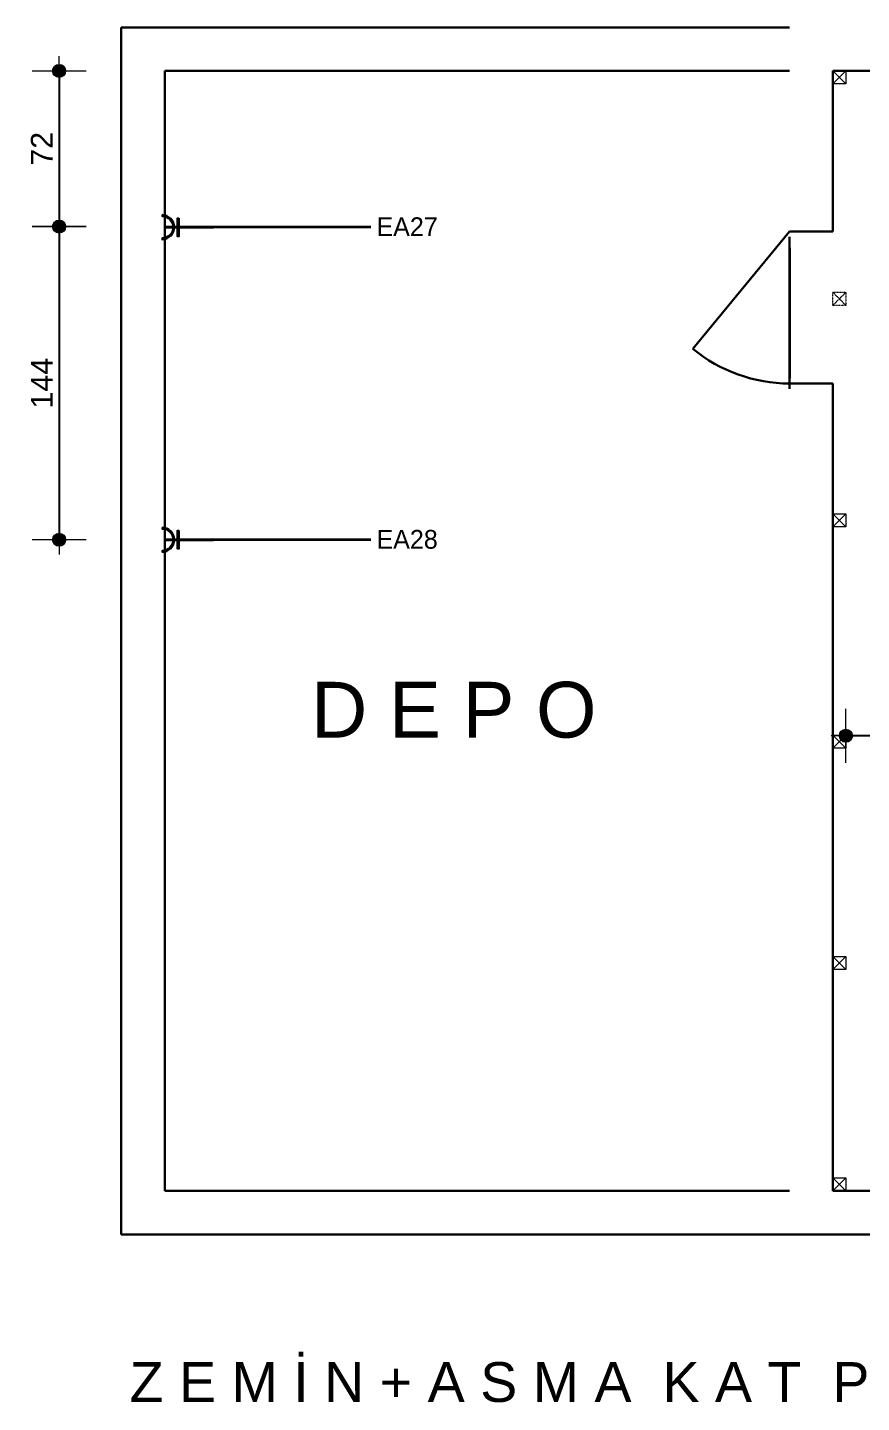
# Model space of a CAD drawing. Header units: millimetres. Extents: x 5421816 to 5431444, y -630403 to -629653.
# Drawn here: x 5426784 to 5427168, y -630363 to -629729 of the extents above; entities that cross this region are included whole.
import ezdxf
from ezdxf.enums import TextEntityAlignment as Align

# ---------------------------------------------------------------- set-up
doc = ezdxf.new("R2010")
doc.units = ezdxf.units.MM
doc.header["$LTSCALE"] = 0.05
doc.header["$PDMODE"] = 3
doc.linetypes.add('DASHED2', pattern=[9.524999999999995, 6.349999999999998, -3.174999999999998])
doc.linetypes.add('HIDDEN', pattern=[9.524999999999995, 6.349999999999998, -3.174999999999998])
doc.layers.get('0').update_dxf_attribs({"color": 253})
for name, color, linetype, lineweight in [('A-ALÇIPAN', 30, 'Continuous', 30), ('ELK', 1, 'Continuous', 35), ('tefriş', 45, 'Continuous', 18)]:
    doc.layers.add(name, color=color, linetype=linetype, lineweight=lineweight)
doc.layers.add('DUVAR', color=255, linetype='Continuous')
doc.layers.add('ELEKTRİK', color=10, linetype='Continuous')
doc.layers.add('SD-STATİK', color=7, linetype='HIDDEN', lineweight=0, true_color=0x7d7d7d)
doc.styles.add('A Tasarım_ölçü yazısı', font='romans.shx', dxfattribs={"width": 0.7, "height": 22})
doc.styles.get("Standard").update_dxf_attribs({"font": 'arial.ttf'})
doc.styles.add('TAKSİM', font='GOTHIC.TTF', dxfattribs={"height": 7})
doc.dimstyles.new('A Tasarim_200', dxfattribs={"dimscale": 0.5, "dimtxt": 30, "dimasz": 0.75, "dimexe": 3, "dimexo": 0, "dimgap": 25, "dimtad": 0, "dimdec": 0, "dimzin": 12, "dimdsep": 46, "dimtxsty": 'A Tasarım_ölçü yazısı', "dimblk": 'DD1', "dimcen": 1, "dimdle": 3, "dimse1": 1, "dimse2": 1, "dimclrd": 256, "dimclre": 256, "dimclrt": 7, "dimazin": 0, "dimtm": 1e-09, "dimtfac": 1, "dimtdec": 0, "dimtix": 1, "dimtmove": 1, "dimatfit": 0, "dimldrblk": 'DD1', "dimfxl": 0, "dimfxlon": 1, "dimtvp": 0.8, "dimtolj": 1, "dimtzin": 0, "dimarcsym": 0})

# ---------------------------------------------------------------- blocks, each defined once
blk = doc.blocks.new('A$C50025146')
at = {"layer": 'ELEKTRİK'}
for points in [[(16.0258407970905, 9.846670621633166), (16.5885051934838, 9.846670621633166), (16.5885051934838, 1.406704675742731), (16.0258407970905, 1.406704675742731)], [(6.940050297998823e-05, 5.345355450490388), (6.940050297998823e-05, 5.908019846885509), (22.50664525620232, 5.908019846885509), (22.50664525620232, 5.345355450490388)]]:
    blk.add_hatch(color=256, dxfattribs=at).paths.add_polyline_path(points)
h = blk.add_hatch(color=256, dxfattribs=at)
edge = h.paths.add_edge_path()
edge.add_line((23.70435837441619, 11.25333161261187), (23.70435837441619, 10.69066721622039))
edge.add_ellipse((23.70435837441619, 5.626687648689767), major_axis=(3.580774291992597, -3.580774291992606), ratio=0.9999999999999413, start_angle=134.9999999999983, end_angle=314.9999999999983)
edge.add_line((23.70435837441619, 0.5627080811555061), (23.70435837441619, 4.368476402305532e-05))
edge.add_ellipse((23.70435837441619, 5.626687648689767), major_axis=(3.978638102213783, 3.978638102213774), ratio=0.9999999999999128, start_angle=45.0000000000025, end_angle=225.0000000000025, ccw=False)
for points, elevation in [([(16.0258407970905, 1.406704675742731), (16.0258407970905, 9.846670621633166), (16.5885051934838, 9.846670621633166), (16.5885051934838, 1.406704675742731)], 4.791194770819646e-08), ([(6.940050297998823e-05, 5.908019846885509), (22.50664525620232, 5.908019846885509), (22.50664525620232, 5.345355450490388), (6.940050297998823e-05, 5.345355450490388)], 4.794507297291503e-08)]:
    blk.add_lwpolyline(points, close=True, dxfattribs=dict(at, elevation=elevation))
at = {"layer": 'ELEKTRİK', "elevation": 4.798666618537076e-08}
blk.add_lwpolyline([(23.70435837441437, 4.368476402305532e-05), (23.70435837441619, 0.5627080811555061, -0.9999999999999944), (23.70435837441619, 10.69066721622039), (23.70435837441619, 11.25333161261187, 0.9999999999999944)], format="xyb", close=True, dxfattribs=at)
blk = doc.blocks.new('DD1')
h = blk.add_hatch(color=256)
h.dxf.hatch_style = 1
edge = h.paths.add_edge_path()
edge.add_arc((0, 0), 8, 0, 360)
for p, q in [((0, 33.12175307216239), (-5.82077e-11, -33.12175307213329)), ((-18.19470904464832, 0), (18.19470904464832, 0))]:
    blk.add_line(p, q)
blk.add_circle((0, 0), 8)
blk = doc.blocks.new('*D34')
at = {"layer": 'Defpoints', "color": 0, "transparency": 16777216}
for p in [(5426847.255317166, -629749.1847151102), (5426798.59449264, -629820.903382912), (5426847.255317166, -629820.903382912)]:
    blk.add_point(p, dxfattribs=at)
at = {"layer": 'tefriş', "lineweight": -2, "transparency": 16777216}
blk.add_line((5426798.59449264, -629749.5597151102), (5426798.59449264, -629820.528382912), dxfattribs=at)
at = {"layer": 'tefriş', "lineweight": -2, "transparency": 16777216, "xscale": 0.375, "yscale": 0.375, "zscale": 0.375}
for p, rotation in [((5426798.59449264, -629749.1847151102), 90), ((5426798.59449264, -629820.903382912), 270)]:
    blk.add_blockref('DD1', p, dxfattribs=dict(at, rotation=rotation))
at = {"layer": 'tefriş', "color": 7, "transparency": 16777216, "insert": (5426790.561750484, -629785.0440490126), "char_height": 10, "attachment_point": 5, "rotation": 90, "bg_fill": 3, "box_fill_scale": 1.1, "bg_fill_color": 256, "bg_fill_true_color": 13158600, "bg_fill_transparency": 0}
blk.add_mtext('\\A1;72', dxfattribs=at)
blk = doc.blocks.new('*D35')
at = {"layer": 'Defpoints', "color": 0, "transparency": 16777216}
for p in [(5426847.255317166, -629820.903382912), (5426798.594492642, -629965.1847151094), (5426846.057604048, -629965.1847151094)]:
    blk.add_point(p, dxfattribs=at)
at = {"layer": 'tefriş', "lineweight": -2, "transparency": 16777216}
blk.add_line((5426798.594492642, -629821.278382912), (5426798.594492642, -629964.8097151094), dxfattribs=at)
at = {"layer": 'tefriş', "lineweight": -2, "transparency": 16777216, "xscale": 0.375, "yscale": 0.375, "zscale": 0.375}
for p, rotation in [((5426798.594492642, -629820.903382912), 90), ((5426798.594492642, -629965.1847151094), 270)]:
    blk.add_blockref('DD1', p, dxfattribs=dict(at, rotation=rotation))
at = {"layer": 'tefriş', "color": 7, "transparency": 16777216, "insert": (5426790.561750486, -629893.0440490121), "char_height": 10, "attachment_point": 5, "rotation": 90, "bg_fill": 3, "box_fill_scale": 1.1, "bg_fill_color": 256, "bg_fill_true_color": 13158600, "bg_fill_transparency": 0}
blk.add_mtext('\\A1;144', dxfattribs=at)
blk = doc.blocks.new('*D55')
at = {"layer": 'Defpoints', "color": 0, "transparency": 16777216}
for p in [(5427762.265941272, -629953.0308039769), (5427161.25531717, -629959.1847151102), (5427161.25531717, -630055.4669362956)]:
    blk.add_point(p, dxfattribs=at)
at = {"layer": 'tefriş', "lineweight": -2, "transparency": 16777216}
blk.add_line((5427761.890941272, -630055.4669362956), (5427161.63031717, -630055.4669362956), dxfattribs=at)
at = {"layer": 'tefriş', "lineweight": -2, "transparency": 16777216, "xscale": 0.375, "yscale": 0.375, "zscale": 0.375, "rotation": 180}
blk.add_blockref('DD1', (5427161.25531717, -630055.4669362956), dxfattribs=at)
at = {"layer": 'tefriş', "lineweight": -2, "transparency": 16777216, "xscale": 0.375, "yscale": 0.375, "zscale": 0.375}
blk.add_blockref('DD1', (5427762.265941272, -630055.4669362956), dxfattribs=at)
at = {"layer": 'tefriş', "color": 7, "transparency": 16777216, "insert": (5427461.760629221, -630047.297768492), "char_height": 10, "attachment_point": 5, "bg_fill": 3, "box_fill_scale": 1.1, "bg_fill_color": 256, "bg_fill_true_color": 13158600, "bg_fill_transparency": 0}
blk.add_mtext('\\A1;601', dxfattribs=at)

msp = doc.modelspace()

# ---------------------------------------------------------------- linework, layer by layer
at = {"layer": 'A-ALÇIPAN'}
for p, q in [((5426827.255317165, -629729.18471511), (5426827.255317165, -630285.1847151102)), ((5427135.255317165, -629729.18471511), (5426827.255317165, -629729.18471511)), ((5426847.255317165, -629749.18471511), (5426847.255317165, -630265.1847151102)), ((5427135.255317165, -629749.18471511), (5426847.255317165, -629749.18471511)), ((5427188.255317165, -629749.1847151102), (5427155.255317165, -629749.1847151101)), ((5427155.255317165, -629749.1847151102), (5427155.255317165, -629823.1847151102)), ((5427135.255317165, -629823.1847151102), (5427090.770117139, -629877.2316112163)), ((5427155.255317165, -629823.1847151102), (5427135.255317165, -629823.1847151102)), ((5427155.255317165, -629823.1847151102), (5427135.255317165, -629823.1847151102)), ((5427155.255317165, -629823.1847151102), (5427135.255317165, -629823.1847151102)), ((5427155.255317165, -629823.1847151102), (5427135.255317165, -629823.1847151102)), ((5427155.255317165, -629823.1847151102), (5427135.255317165, -629823.1847151102)), ((5427155.255317165, -629823.1847151102), (5427135.255317165, -629823.1847151102)), ((5427155.255317165, -629823.1847151102), (5427135.255317165, -629823.1847151102)), ((5427155.255317165, -629823.1847151102), (5427135.255317165, -629823.1847151102)), ((5427155.255317165, -629823.1847151102), (5427135.255317165, -629823.1847151102)), ((5427135.255317165, -629823.1847151102), (5427155.255317165, -629823.1847151102)), ((5427135.255317165, -629823.1847151102), (5427155.255317165, -629823.1847151102)), ((5427135.255317165, -629823.1847151102), (5427155.255317165, -629823.1847151102)), ((5427135.255317165, -629825.6847151102), (5427135.255317165, -629895.6720753995)), ((5427135.255317165, -629893.1847151102), (5427155.255317165, -629893.1847151102)), ((5427155.255317165, -629893.1847151102), (5427155.255317165, -630265.1847151102)), ((5426847.255317165, -630265.1847151102), (5427135.255317165, -630265.1847151102)), ((5427155.255317165, -630265.1847151102), (5427425.255317165, -630265.1847151102)), ((5426827.255317165, -630285.1847151102), (5427425.255317165, -630285.1847151102))]:
    msp.add_line(p, q, dxfattribs=at)
msp.add_lwpolyline([(5427135.355317164, -629830.6847151102), (5427135.355317164, -629890.6720753995)], dxfattribs=at)
msp.add_arc((5427135.255317165, -629823.1847151102), 70, 230.5427095694684, 270, dxfattribs=at)
at = {"layer": 'ELK', "color": 1}
for p, q in [((5426942.302001963, -629821.18471511), (5426869.761893021, -629821.18471511)), ((5426942.302001963, -629965.1847151092), (5426869.761893021, -629965.1847151092))]:
    msp.add_line(p, q, dxfattribs=at)
at = {"layer": 'tefriş'}
for p, q in [((5427155.255317166, -629755.1847151101), (5427161.255317166, -629749.1847151101)), ((5427155.255317166, -629749.1847151101), (5427161.255317166, -629755.1847151101)), ((5427155.25531717, -629959.1847151102), (5427161.25531717, -629953.1847151102)), ((5427155.25531717, -629953.1847151102), (5427161.25531717, -629959.1847151102)), ((5427155.255317168, -630061.1847151102), (5427161.255317168, -630055.1847151102)), ((5427155.255317168, -630055.1847151102), (5427161.255317168, -630061.1847151102)), ((5427155.255317166, -630163.1847151102), (5427161.255317166, -630157.1847151102)), ((5427155.255317166, -630157.1847151102), (5427161.255317166, -630163.1847151102)), ((5427155.255317165, -630265.1847151102), (5427161.255317165, -630259.1847151102)), ((5427155.255317165, -630259.1847151102), (5427161.255317165, -630265.1847151102))]:
    msp.add_line(p, q, dxfattribs=at)
at = {"layer": 'tefriş', "linetype": 'DASHED2', "ltscale": 0.1}
for p, q in [((5427155.255317172, -629857.1847151102), (5427161.255317172, -629851.1847151102)), ((5427155.255317172, -629851.1847151102), (5427161.255317172, -629857.1847151102))]:
    msp.add_line(p, q, dxfattribs=at)
at = {"layer": 'tefriş'}
for points in [[(5427161.255317166, -629755.1847151101), (5427155.255317166, -629755.1847151101), (5427155.255317166, -629749.1847151101), (5427161.255317166, -629749.1847151101)], [(5427161.25531717, -629959.1847151102), (5427155.25531717, -629959.1847151102), (5427155.25531717, -629953.1847151102), (5427161.25531717, -629953.1847151102)], [(5427161.255317168, -630061.1847151102), (5427155.255317168, -630061.1847151102), (5427155.255317168, -630055.1847151102), (5427161.255317168, -630055.1847151102)], [(5427161.255317166, -630163.1847151102), (5427155.255317166, -630163.1847151102), (5427155.255317166, -630157.1847151102), (5427161.255317166, -630157.1847151102)], [(5427161.255317165, -630265.1847151102), (5427155.255317165, -630265.1847151102), (5427155.255317165, -630259.1847151102), (5427161.255317165, -630259.1847151102)]]:
    msp.add_lwpolyline(points, close=True, dxfattribs=at)
at = {"layer": 'tefriş', "linetype": 'DASHED2', "ltscale": 0.1}
msp.add_lwpolyline([(5427161.255317172, -629857.1847151102), (5427155.255317172, -629857.1847151102), (5427155.255317172, -629851.1847151102), (5427161.255317172, -629851.1847151102)], close=True, dxfattribs=at)

# ---------------------------------------------------------------- block references
at = {"layer": 'ELEKTRİK', "rotation": 179.9999999999999}
for p in [(5426869.761962421, -629815.5580274613, -4.794507297291503e-08), (5426869.761962421, -629959.5580274605, -4.794507297291503e-08)]:
    msp.add_blockref('A$C50025146', p, dxfattribs=at)

# ---------------------------------------------------------------- texts
at = {"layer": 'DUVAR', "insert": (5426831.076444749, -630362.622421911), "char_height": 18.3456, "attachment_point": 7}
msp.add_mtext_dynamic_manual_height_columns('Z E M İ N + A S M A  K A T  P L A N I', width=1669.244833667621, gutter_width=60, heights=[0], dxfattribs=at)
at = {"layer": 'ELK', "color": 1, "style": 'TAKSİM'}
for s, p in [('EA27', (5426958.997509213, -629825.278148845)), ('EA28', (5426958.997509213, -629969.2781488441))]:
    msp.add_text(s, height=8.64, dxfattribs=at).set_placement(p, align=Align.CENTER)
at = {"layer": 'SD-STATİK', "color": 7, "linetype": 'ByBlock', "insert": (5426914.745886045, -630056.6693815369), "char_height": 25.68384, "attachment_point": 7}
msp.add_mtext_dynamic_manual_height_columns('D E P O', width=1669.244833667621, gutter_width=60, heights=[0], dxfattribs=at)

# ---------------------------------------------------------------- next in the draw order: dimensions: what is measured, and where the dimension line sits
at = {"layer": 'tefriş'}
dim = msp.add_linear_dim(base=(5426798.59449264, -629820.903382912), p1=(5426847.255317165, -629749.18471511), p2=(5426847.255317165, -629820.9033829118), angle=90, dimstyle='A Tasarim_200', override={"dimtxt": 20, "dimtxsty": 'Standard', "dimtfill": 1, "dimarcsym": 2}, dxfattribs=at)
dim.commit()
dim.dimension.update_dxf_attribs({"geometry": '*D34', "text_midpoint": (5426790.561750484, -629785.0440490126)})
dim = msp.add_linear_dim(base=(5427161.25531717, -630055.4669362956), p1=(5427762.265941272, -629953.0308039769), p2=(5427161.25531717, -629959.1847151102), dimstyle='A Tasarim_200', override={"dimtxt": 20, "dimtxsty": 'Standard', "dimtfill": 1, "dimarcsym": 2}, dxfattribs=at)
dim.commit()
dim.dimension.update_dxf_attribs({"geometry": '*D55', "text_midpoint": (5427461.760629221, -630047.297768492)})

# ---------------------------------------------------------------- next in the draw order: dimensions: what is measured, and where the dimension line sits
dim = msp.add_linear_dim(base=(5426798.594492642, -629965.1847151094), p1=(5426847.255317165, -629820.9033829118), p2=(5426846.057604047, -629965.1847151092), angle=90, dimstyle='A Tasarim_200', override={"dimtxt": 20, "dimtxsty": 'Standard', "dimtfill": 1, "dimarcsym": 2}, dxfattribs=at)
dim.commit()
dim.dimension.update_dxf_attribs({"geometry": '*D35', "text_midpoint": (5426790.561750486, -629893.0440490121)})

doc.saveas('drawing.dxf')
